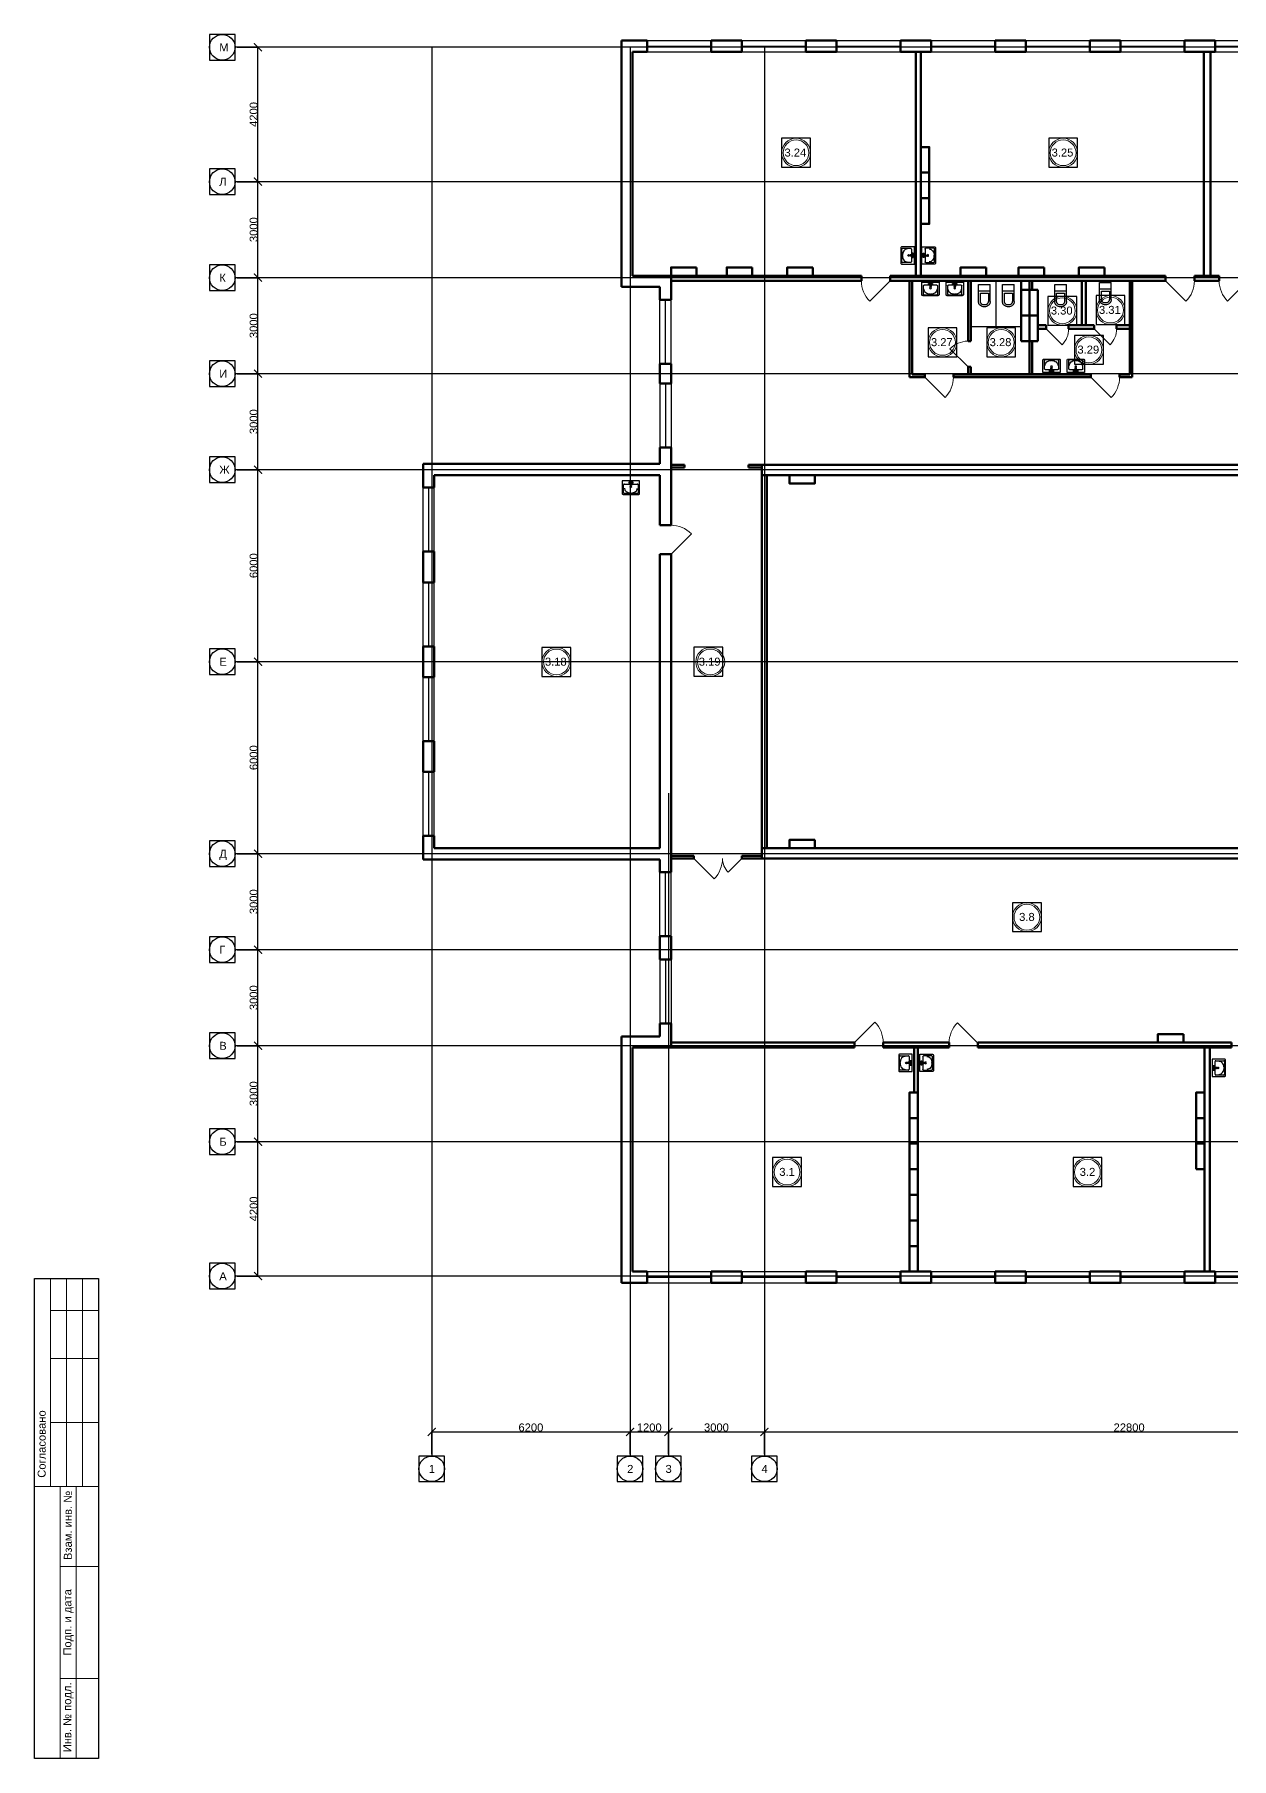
# Model space of a CAD drawing. Header units: metres. Extents: x 0 to 126, y 0 to 57.
# Drawn here: x 0 to 37.4, y 0.5 to 54.4 of the extents above; entities that cross this region are included whole.
import ezdxf
from ezdxf.enums import TextEntityAlignment as Align

# ---------------------------------------------------------------- set-up
doc = ezdxf.new("R2010")
doc.units = ezdxf.units.M
doc.linetypes.add('ACAD_ISO04W100', pattern=[30, 24, -3, 0, -3])
for name, color, linetype, lineweight in [('Level 63', 7, 'Continuous', 0), ('Двери', 250, 'Continuous', 5), ('Стены', 7, 'Continuous', 50)]:
    doc.layers.add(name, color=color, linetype=linetype, lineweight=lineweight)
for name, color, linetype in [('SANTEH', 7, 'Continuous'), ('YOLO_STAMP', 1, 'Continuous'), ('YOLO_TABLE', 1, 'Continuous'), ('Окна', 127, 'Continuous'), ('Оси', 30, 'Continuous'), ('Осн надпись', 7, 'Continuous'), ('размеры оси', 163, 'Continuous'), ('Сантехника', 7, 'Continuous')]:
    doc.layers.add(name, color=color, linetype=linetype)
doc.styles.get("Standard").update_dxf_attribs({"font": 'arial.ttf'})
doc.styles.add('Style-Arial', font='arial.ttf')
doc.dimstyles.new('100', dxfattribs={"dimtxt": 0.25, "dimasz": 0.25, "dimexe": 0.0125, "dimexo": 0.0625, "dimgap": 0.0065, "dimtad": 1, "dimlfac": 1000, "dimtxsty": 'Standard', "dimblk": 'ARCHTICK', "dimcen": 0.25, "dimadec": 0, "dimazin": 0, "dimtfac": 1, "dimtmove": 0, "dimatfit": 3, "dimldrblk": 'ARCHTICK', "dimfxl": 1, "dimarcsym": 0})

# ---------------------------------------------------------------- blocks, each defined once
blk = doc.blocks.new('Rac7')
at = {"color": 0}
for p, q in [((-39501, -24232), (-39501, -23830)), ((-38961, -24232), (-39501, -24232)), ((-39474, -23808), (-38988, -23808)), ((-39457, -23859), (-39457, -24115)), ((-39032, -23838), (-39430, -23838)), ((-39430, -24136), (-39253, -24136)), ((-39297, -24164), (-39253, -24164)), ((-39297, -24194), (-39297, -24164)), ((-39165, -24194), (-39297, -24194)), ((-39253, -24186), (-39253, -24094)), ((-39253, -24186), (-39209, -24186)), ((-39221, -23855), (-39241, -23855)), ((-39209, -24186), (-39209, -24094)), ((-39209, -24136), (-39032, -24136)), ((-39209, -24164), (-39165, -24164)), ((-39165, -24164), (-39165, -24194)), ((-39005, -24115), (-39005, -23859)), ((-39005, -23859), (-39005, -23859)), ((-38961, -23830), (-38961, -24232))]:
    blk.add_line(p, q, dxfattribs=at)
at = {"color": 0, "extrusion": (0, 0, -1)}
for centre, major_axis, start_param, end_param in [((-39474, -23830), (-27, 0), 0, 1.570796), ((-39430, -23859), (-27, 0), 0, 1.570796), ((-39430, -24115), (-27, 0), -1.570796, 0), ((-39241, -24007), (-194, 0), 0, 1.570796), ((-39231, -24104), (-25.3, 0), 0.552816, 2.588777), ((-39221, -24007), (-194, 0), 1.570796, 3.141593), ((-39032, -23859), (-27, 0), 1.570796, 3.141593), ((-39032, -24115), (-27, 0), -3.141593, -1.570796), ((-38988, -23830), (-27, 0), 1.570796, 3.141593)]:
    blk.add_ellipse(centre, major_axis=major_axis, ratio=0.785714, start_param=start_param, end_param=end_param, dxfattribs=at)
blk.add_ellipse((-39231, -24048), major_axis=(-27.9, 0), ratio=0.785714, dxfattribs=at)
blk = doc.blocks.new('WC With Cistern_103')
at = {"layer": 'SANTEH', "linetype": 'Continuous'}
for p, q in [((0, 170), (0, 700)), ((370, 700), (0, 700)), ((370, 170), (370, 700)), ((370, 500), (0, 500)), ((60, 425), (60, 170)), ((310, 425), (60, 425)), ((310, 170), (310, 425))]:
    blk.add_line(p, q, dxfattribs=at)
for points in [[(0, 170), (1, 151), (4, 133), (10, 115), (17, 97), (27, 81), (38, 66), (51, 52), (65, 40)], [(60, 170), (61, 158), (63, 146), (66, 135), (71, 124), (77, 114), (84, 104), (92, 96), (101, 88)], [(65, 40), (92, 23), (122, 10), (153, 3), (185, 0), (217, 3), (248, 10), (278, 23), (305, 40)], [(101, 88), (120, 76), (141, 67), (163, 62), (185, 60), (207, 62), (229, 67), (250, 76), (269, 88)], [(269, 88), (278, 96), (286, 104), (293, 114), (299, 124), (304, 135), (307, 146), (309, 158), (310, 170)], [(305, 40), (319, 52), (332, 66), (343, 81), (353, 97), (360, 115), (366, 133), (369, 151), (370, 170)]]:
    blk.add_lwpolyline(points, dxfattribs=at)
blk = doc.blocks.new('_ArchTick')
at = {"color": 0, "linetype": 'ByBlock', "const_width": 0.15}
blk.add_lwpolyline([(-0.5, -0.5), (0.5, 0.5)], dxfattribs=at)
blk = doc.blocks.new('*D66')
at = {"layer": 'Defpoints', "color": 0, "transparency": 16777216}
for p in [(18.618, 10.71), (12.418, 9.953), (18.618, 9.953)]:
    blk.add_point(p, dxfattribs=at)
at = {"layer": 'размеры оси', "color": 0, "lineweight": -2, "transparency": 16777216}
for p, q in [((12.418, 10.016), (12.418, 10.723)), ((12.418, 10.71), (18.618, 10.71)), ((18.618, 10.016), (18.618, 10.723))]:
    blk.add_line(p, q, dxfattribs=at)
at = {"layer": 'размеры оси', "color": 0, "lineweight": -2, "transparency": 16777216, "xscale": 0.25, "yscale": 0.25, "zscale": 0.25, "rotation": 180}
blk.add_blockref('_ArchTick', (12.418, 10.71), dxfattribs=at)
at = {"layer": 'размеры оси', "color": 0, "lineweight": -2, "transparency": 16777216, "xscale": 0.25, "yscale": 0.25, "zscale": 0.25}
blk.add_blockref('_ArchTick', (18.618, 10.71), dxfattribs=at)
at = {"layer": 'размеры оси', "color": 0, "transparency": 16777216, "insert": (15.518, 10.844), "char_height": 0.25, "attachment_point": 5}
blk.add_mtext('6200', dxfattribs=at)
blk = doc.blocks.new('*D67')
at = {"layer": 'Defpoints', "color": 0, "transparency": 16777216}
for p in [(19.818, 10.71), (18.618, 9.953), (19.818, 9.953)]:
    blk.add_point(p, dxfattribs=at)
at = {"layer": 'размеры оси', "color": 0, "lineweight": -2, "transparency": 16777216}
for p, q in [((18.618, 10.016), (18.618, 10.723)), ((18.618, 10.71), (19.818, 10.71)), ((19.818, 10.016), (19.818, 10.723))]:
    blk.add_line(p, q, dxfattribs=at)
at = {"layer": 'размеры оси', "color": 0, "lineweight": -2, "transparency": 16777216, "xscale": 0.25, "yscale": 0.25, "zscale": 0.25, "rotation": 180}
blk.add_blockref('_ArchTick', (18.618, 10.71), dxfattribs=at)
at = {"layer": 'размеры оси', "color": 0, "lineweight": -2, "transparency": 16777216, "xscale": 0.25, "yscale": 0.25, "zscale": 0.25}
blk.add_blockref('_ArchTick', (19.818, 10.71), dxfattribs=at)
at = {"layer": 'размеры оси', "color": 0, "transparency": 16777216, "insert": (19.218, 10.844), "char_height": 0.25, "attachment_point": 5}
blk.add_mtext('1200', dxfattribs=at)
blk = doc.blocks.new('*D68')
at = {"layer": 'Defpoints', "color": 0, "transparency": 16777216}
for p in [(22.818, 10.71), (19.818, 9.953), (22.818, 9.953)]:
    blk.add_point(p, dxfattribs=at)
at = {"layer": 'размеры оси', "color": 0, "lineweight": -2, "transparency": 16777216}
for p, q in [((19.818, 10.016), (19.818, 10.723)), ((19.818, 10.71), (22.818, 10.71)), ((22.818, 10.016), (22.818, 10.723))]:
    blk.add_line(p, q, dxfattribs=at)
at = {"layer": 'размеры оси', "color": 0, "lineweight": -2, "transparency": 16777216, "xscale": 0.25, "yscale": 0.25, "zscale": 0.25, "rotation": 180}
blk.add_blockref('_ArchTick', (19.818, 10.71), dxfattribs=at)
at = {"layer": 'размеры оси', "color": 0, "lineweight": -2, "transparency": 16777216, "xscale": 0.25, "yscale": 0.25, "zscale": 0.25}
blk.add_blockref('_ArchTick', (22.818, 10.71), dxfattribs=at)
at = {"layer": 'размеры оси', "color": 0, "transparency": 16777216, "insert": (21.318, 10.845), "char_height": 0.25, "attachment_point": 5}
blk.add_mtext('3000', dxfattribs=at)
blk = doc.blocks.new('*D69')
at = {"layer": 'Defpoints', "color": 0, "transparency": 16777216}
for p in [(45.618, 10.71), (22.818, 9.953), (45.618, 9.953)]:
    blk.add_point(p, dxfattribs=at)
at = {"layer": 'размеры оси', "color": 0, "lineweight": -2, "transparency": 16777216}
for p, q in [((22.818, 10.016), (22.818, 10.723)), ((22.818, 10.71), (45.618, 10.71)), ((45.618, 10.016), (45.618, 10.723))]:
    blk.add_line(p, q, dxfattribs=at)
at = {"layer": 'размеры оси', "color": 0, "lineweight": -2, "transparency": 16777216, "xscale": 0.25, "yscale": 0.25, "zscale": 0.25, "rotation": 180}
blk.add_blockref('_ArchTick', (22.818, 10.71), dxfattribs=at)
at = {"layer": 'размеры оси', "color": 0, "lineweight": -2, "transparency": 16777216, "xscale": 0.25, "yscale": 0.25, "zscale": 0.25}
blk.add_blockref('_ArchTick', (45.618, 10.71), dxfattribs=at)
at = {"layer": 'размеры оси', "color": 0, "transparency": 16777216, "insert": (34.218, 10.844), "char_height": 0.25, "attachment_point": 5}
blk.add_mtext('22800', dxfattribs=at)
blk = doc.blocks.new('*D56')
at = {"layer": 'Defpoints', "color": 0, "transparency": 16777216}
for p in [(6.269, 19.775), (6.987, 19.775), (6.269, 15.575)]:
    blk.add_point(p, dxfattribs=at)
at = {"layer": 'размеры оси', "color": 0, "lineweight": -2, "transparency": 16777216}
for p, q in [((6.331, 19.775), (6.999, 19.775)), ((6.987, 15.575), (6.987, 19.775)), ((6.331, 15.575), (6.999, 15.575))]:
    blk.add_line(p, q, dxfattribs=at)
at = {"layer": 'размеры оси', "color": 0, "lineweight": -2, "transparency": 16777216, "xscale": 0.25, "yscale": 0.25, "zscale": 0.25}
for p, rotation in [((6.987, 19.775), 90), ((6.987, 15.575), 270)]:
    blk.add_blockref('_ArchTick', p, dxfattribs=dict(at, rotation=rotation))
at = {"layer": 'размеры оси', "color": 0, "transparency": 16777216, "insert": (6.853, 17.675), "char_height": 0.25, "attachment_point": 5, "rotation": 90}
blk.add_mtext('4200', dxfattribs=at)
blk = doc.blocks.new('*D57')
at = {"layer": 'Defpoints', "color": 0, "transparency": 16777216}
for p in [(6.269, 22.775), (6.987, 22.775), (6.269, 19.775)]:
    blk.add_point(p, dxfattribs=at)
at = {"layer": 'размеры оси', "color": 0, "lineweight": -2, "transparency": 16777216}
for p, q in [((6.331, 22.775), (6.999, 22.775)), ((6.987, 19.775), (6.987, 22.775)), ((6.331, 19.775), (6.999, 19.775))]:
    blk.add_line(p, q, dxfattribs=at)
at = {"layer": 'размеры оси', "color": 0, "lineweight": -2, "transparency": 16777216, "xscale": 0.25, "yscale": 0.25, "zscale": 0.25}
for p, rotation in [((6.987, 22.775), 90), ((6.987, 19.775), 270)]:
    blk.add_blockref('_ArchTick', p, dxfattribs=dict(at, rotation=rotation))
at = {"layer": 'размеры оси', "color": 0, "transparency": 16777216, "insert": (6.853, 21.275), "char_height": 0.25, "attachment_point": 5, "rotation": 90}
blk.add_mtext('3000', dxfattribs=at)
blk = doc.blocks.new('*D58')
at = {"layer": 'Defpoints', "color": 0, "transparency": 16777216}
for p in [(6.269, 25.775), (6.987, 25.775), (6.269, 22.775)]:
    blk.add_point(p, dxfattribs=at)
at = {"layer": 'размеры оси', "color": 0, "lineweight": -2, "transparency": 16777216}
for p, q in [((6.331, 25.775), (6.999, 25.775)), ((6.987, 22.775), (6.987, 25.775)), ((6.331, 22.775), (6.999, 22.775))]:
    blk.add_line(p, q, dxfattribs=at)
at = {"layer": 'размеры оси', "color": 0, "lineweight": -2, "transparency": 16777216, "xscale": 0.25, "yscale": 0.25, "zscale": 0.25}
for p, rotation in [((6.987, 25.775), 90), ((6.987, 22.775), 270)]:
    blk.add_blockref('_ArchTick', p, dxfattribs=dict(at, rotation=rotation))
at = {"layer": 'размеры оси', "color": 0, "transparency": 16777216, "insert": (6.853, 24.275), "char_height": 0.25, "attachment_point": 5, "rotation": 90}
blk.add_mtext('3000', dxfattribs=at)
blk = doc.blocks.new('*D59')
at = {"layer": 'Defpoints', "color": 0, "transparency": 16777216}
for p in [(6.269, 28.775), (6.987, 28.775), (6.269, 25.775)]:
    blk.add_point(p, dxfattribs=at)
at = {"layer": 'размеры оси', "color": 0, "lineweight": -2, "transparency": 16777216}
for p, q in [((6.331, 28.775), (6.999, 28.775)), ((6.987, 25.775), (6.987, 28.775)), ((6.331, 25.775), (6.999, 25.775))]:
    blk.add_line(p, q, dxfattribs=at)
at = {"layer": 'размеры оси', "color": 0, "lineweight": -2, "transparency": 16777216, "xscale": 0.25, "yscale": 0.25, "zscale": 0.25}
for p, rotation in [((6.987, 28.775), 90), ((6.987, 25.775), 270)]:
    blk.add_blockref('_ArchTick', p, dxfattribs=dict(at, rotation=rotation))
at = {"layer": 'размеры оси', "color": 0, "transparency": 16777216, "insert": (6.853, 27.275), "char_height": 0.25, "attachment_point": 5, "rotation": 90}
blk.add_mtext('3000', dxfattribs=at)
blk = doc.blocks.new('*D60')
at = {"layer": 'Defpoints', "color": 0, "transparency": 16777216}
for p in [(6.269, 34.775), (6.987, 34.775), (6.269, 28.775)]:
    blk.add_point(p, dxfattribs=at)
at = {"layer": 'размеры оси', "color": 0, "lineweight": -2, "transparency": 16777216}
for p, q in [((6.331, 34.775), (6.999, 34.775)), ((6.987, 28.775), (6.987, 34.775)), ((6.331, 28.775), (6.999, 28.775))]:
    blk.add_line(p, q, dxfattribs=at)
at = {"layer": 'размеры оси', "color": 0, "lineweight": -2, "transparency": 16777216, "xscale": 0.25, "yscale": 0.25, "zscale": 0.25}
for p, rotation in [((6.987, 34.775), 90), ((6.987, 28.775), 270)]:
    blk.add_blockref('_ArchTick', p, dxfattribs=dict(at, rotation=rotation))
at = {"layer": 'размеры оси', "color": 0, "transparency": 16777216, "insert": (6.853, 31.775), "char_height": 0.25, "attachment_point": 5, "rotation": 90}
blk.add_mtext('6000', dxfattribs=at)
blk = doc.blocks.new('*D61')
at = {"layer": 'Defpoints', "color": 0, "transparency": 16777216}
for p in [(6.269, 40.775), (6.987, 40.775), (6.269, 34.775)]:
    blk.add_point(p, dxfattribs=at)
at = {"layer": 'размеры оси', "color": 0, "lineweight": -2, "transparency": 16777216}
for p, q in [((6.331, 40.775), (6.999, 40.775)), ((6.987, 34.775), (6.987, 40.775)), ((6.331, 34.775), (6.999, 34.775))]:
    blk.add_line(p, q, dxfattribs=at)
at = {"layer": 'размеры оси', "color": 0, "lineweight": -2, "transparency": 16777216, "xscale": 0.25, "yscale": 0.25, "zscale": 0.25}
for p, rotation in [((6.987, 40.775), 90), ((6.987, 34.775), 270)]:
    blk.add_blockref('_ArchTick', p, dxfattribs=dict(at, rotation=rotation))
at = {"layer": 'размеры оси', "color": 0, "transparency": 16777216, "insert": (6.853, 37.775), "char_height": 0.25, "attachment_point": 5, "rotation": 90}
blk.add_mtext('6000', dxfattribs=at)
blk = doc.blocks.new('*D62')
at = {"layer": 'Defpoints', "color": 0, "transparency": 16777216}
for p in [(6.269, 43.775), (6.987, 43.775), (6.269, 40.775)]:
    blk.add_point(p, dxfattribs=at)
at = {"layer": 'размеры оси', "color": 0, "lineweight": -2, "transparency": 16777216}
for p, q in [((6.331, 43.775), (6.999, 43.775)), ((6.987, 40.775), (6.987, 43.775)), ((6.331, 40.775), (6.999, 40.775))]:
    blk.add_line(p, q, dxfattribs=at)
at = {"layer": 'размеры оси', "color": 0, "lineweight": -2, "transparency": 16777216, "xscale": 0.25, "yscale": 0.25, "zscale": 0.25}
for p, rotation in [((6.987, 43.775), 90), ((6.987, 40.775), 270)]:
    blk.add_blockref('_ArchTick', p, dxfattribs=dict(at, rotation=rotation))
at = {"layer": 'размеры оси', "color": 0, "transparency": 16777216, "insert": (6.853, 42.275), "char_height": 0.25, "attachment_point": 5, "rotation": 90}
blk.add_mtext('3000', dxfattribs=at)
blk = doc.blocks.new('*D63')
at = {"layer": 'Defpoints', "color": 0, "transparency": 16777216}
for p in [(6.269, 46.775), (6.987, 46.775), (6.269, 43.775)]:
    blk.add_point(p, dxfattribs=at)
at = {"layer": 'размеры оси', "color": 0, "lineweight": -2, "transparency": 16777216}
for p, q in [((6.331, 46.775), (6.999, 46.775)), ((6.987, 43.775), (6.987, 46.775)), ((6.331, 43.775), (6.999, 43.775))]:
    blk.add_line(p, q, dxfattribs=at)
at = {"layer": 'размеры оси', "color": 0, "lineweight": -2, "transparency": 16777216, "xscale": 0.25, "yscale": 0.25, "zscale": 0.25}
for p, rotation in [((6.987, 46.775), 90), ((6.987, 43.775), 270)]:
    blk.add_blockref('_ArchTick', p, dxfattribs=dict(at, rotation=rotation))
at = {"layer": 'размеры оси', "color": 0, "transparency": 16777216, "insert": (6.853, 45.275), "char_height": 0.25, "attachment_point": 5, "rotation": 90}
blk.add_mtext('3000', dxfattribs=at)
blk = doc.blocks.new('*D64')
at = {"layer": 'Defpoints', "color": 0, "transparency": 16777216}
for p in [(6.269, 49.775), (6.987, 49.775), (6.269, 46.775)]:
    blk.add_point(p, dxfattribs=at)
at = {"layer": 'размеры оси', "color": 0, "lineweight": -2, "transparency": 16777216}
for p, q in [((6.331, 49.775), (6.999, 49.775)), ((6.987, 46.775), (6.987, 49.775)), ((6.331, 46.775), (6.999, 46.775))]:
    blk.add_line(p, q, dxfattribs=at)
at = {"layer": 'размеры оси', "color": 0, "lineweight": -2, "transparency": 16777216, "xscale": 0.25, "yscale": 0.25, "zscale": 0.25}
for p, rotation in [((6.987, 49.775), 90), ((6.987, 46.775), 270)]:
    blk.add_blockref('_ArchTick', p, dxfattribs=dict(at, rotation=rotation))
at = {"layer": 'размеры оси', "color": 0, "transparency": 16777216, "insert": (6.853, 48.275), "char_height": 0.25, "attachment_point": 5, "rotation": 90}
blk.add_mtext('3000', dxfattribs=at)
blk = doc.blocks.new('*D65')
at = {"layer": 'Defpoints', "color": 0, "transparency": 16777216}
for p in [(6.269, 53.975), (6.987, 53.975), (6.269, 49.775)]:
    blk.add_point(p, dxfattribs=at)
at = {"layer": 'размеры оси', "color": 0, "lineweight": -2, "transparency": 16777216}
for p, q in [((6.331, 53.975), (6.999, 53.975)), ((6.987, 49.775), (6.987, 53.975)), ((6.331, 49.775), (6.999, 49.775))]:
    blk.add_line(p, q, dxfattribs=at)
at = {"layer": 'размеры оси', "color": 0, "lineweight": -2, "transparency": 16777216, "xscale": 0.25, "yscale": 0.25, "zscale": 0.25}
for p, rotation in [((6.987, 53.975), 90), ((6.987, 49.775), 270)]:
    blk.add_blockref('_ArchTick', p, dxfattribs=dict(at, rotation=rotation))
at = {"layer": 'размеры оси', "color": 0, "transparency": 16777216, "insert": (6.853, 51.875), "char_height": 0.25, "attachment_point": 5, "rotation": 90}
blk.add_mtext('4200', dxfattribs=at)

msp = doc.modelspace()

# ---------------------------------------------------------------- linework, layer by layer
msp.add_line((1.999771, 15.500471), (1.999771, 0.500471))
at = {"color": 7, "linetype": 'Continuous', "lineweight": 13}
for centre, radius in [((23.805708, 50.677451), 0.452013), ((23.805708, 50.677451), 0.402013), ((32.15605, 50.677451), 0.452013), ((32.15605, 50.677451), 0.402013), ((32.132076, 45.739598), 0.452013), ((32.132076, 45.739598), 0.402013), ((33.636619, 45.760826), 0.452013), ((33.636619, 45.760826), 0.402013), ((28.384205, 44.752281), 0.452013), ((28.384205, 44.752281), 0.402013), ((30.219063, 44.752281), 0.452013), ((30.219063, 44.752281), 0.402013), ((32.961998, 44.519368), 0.452013), ((32.961998, 44.519368), 0.402013), ((16.316545, 34.767904), 0.452013), ((16.316545, 34.767904), 0.402013), ((21.125309, 34.767904), 0.452013), ((21.125309, 34.767904), 0.402013), ((31.022897, 26.792013), 0.452013), ((31.022897, 26.792013), 0.402013), ((23.524759, 18.824381), 0.452013), ((23.524759, 18.824381), 0.402013), ((32.916491, 18.824381), 0.452013), ((32.916491, 18.824381), 0.402013)]:
    msp.add_circle(centre, radius, dxfattribs=at)
at = {"layer": 'Level 63', "color": 7, "linetype": 'Continuous', "lineweight": 13}
for p, q in [((-0.000229, 15.500471), (1.999771, 15.500471)), ((-0.000229, 15.500471), (-0.000229, 9.000471)), ((0.499771, 15.500471), (0.499771, 9.000471)), ((0.999771, 15.500471), (0.999771, 9.000471)), ((1.499771, 15.500471), (1.499771, 9.000471)), ((0.499771, 14.500471), (1.999771, 14.500471)), ((0.499771, 13.000471), (1.999771, 13.000471)), ((0.499771, 11.000471), (1.999771, 11.000471)), ((-0.000229, 9.000471), (1.999771, 9.000471)), ((0.799771, 9.000471), (1.999771, 9.000471)), ((1.299771, 0.500471), (1.299771, 9.000471)), ((0.799771, 6.500471), (1.999771, 6.500471)), ((0.799771, 3.000471), (1.999771, 3.000471))]:
    msp.add_line(p, q, dxfattribs=at)
at = {"layer": 'Level 63', "color": 7, "linetype": 'Continuous', "lineweight": 13, "flags": 128}
msp.add_lwpolyline([(0.799771, 0.500471), (0.799771, 9.000471)], dxfattribs=at)
at = {"layer": 'SANTEH'}
for p, q in [((30.058344, 45.23897), (30.058344, 46.674514)), ((30.848344, 45.23897), (29.268344, 45.23897))]:
    msp.add_line(p, q, dxfattribs=at)
at = {"layer": 'YOLO_STAMP'}
msp.add_lwpolyline([(-0.000229, 15.500471), (1.999771, 15.500471), (1.999771, 0.500471), (-0.000229, 0.500471)], close=True, dxfattribs=at)
at = {"layer": 'YOLO_TABLE'}
for points in [[(5.468647, 53.574514), (6.268647, 53.574514), (6.268647, 54.374514), (5.468647, 54.374514)], [(23.353694, 50.225438), (24.257721, 50.225438), (24.257721, 51.129465), (23.353694, 51.129465)], [(31.704037, 50.225438), (32.608063, 50.225438), (32.608063, 51.129465), (31.704037, 51.129465)], [(5.468647, 49.374514), (6.268647, 49.374514), (6.268647, 50.174514), (5.468647, 50.174514)], [(5.468647, 46.374514), (6.268647, 46.374514), (6.268647, 47.174514), (5.468647, 47.174514)], [(31.680063, 45.287584), (32.584089, 45.287584), (32.584089, 46.191611), (31.680063, 46.191611)], [(33.184606, 45.308813), (34.088633, 45.308813), (34.088633, 46.21284), (33.184606, 46.21284)], [(27.932191, 44.300267), (28.836218, 44.300267), (28.836218, 45.204294), (27.932191, 45.204294)], [(29.767049, 44.300267), (30.671076, 44.300267), (30.671076, 45.204294), (29.767049, 45.204294)], [(32.509985, 44.067355), (33.414012, 44.067355), (33.414012, 44.971381), (32.509985, 44.971381)], [(5.468647, 43.374514), (6.268647, 43.374514), (6.268647, 44.174514), (5.468647, 44.174514)], [(5.468647, 40.374514), (6.268647, 40.374514), (6.268647, 41.174514), (5.468647, 41.174514)], [(5.468647, 34.374514), (6.268647, 34.374514), (6.268647, 35.174514), (5.468647, 35.174514)], [(15.864532, 34.315891), (16.768559, 34.315891), (16.768559, 35.219917), (15.864532, 35.219917)], [(20.613175, 34.322501), (21.517202, 34.322501), (21.517202, 35.226528), (20.613175, 35.226528)], [(5.468647, 28.374514), (6.268647, 28.374514), (6.268647, 29.174514), (5.468647, 29.174514)], [(30.570883, 26.34), (31.47491, 26.34), (31.47491, 27.244027), (30.570883, 27.244027)], [(5.468647, 25.374514), (6.268647, 25.374514), (6.268647, 26.174514), (5.468647, 26.174514)], [(5.468647, 22.374514), (6.268647, 22.374514), (6.268647, 23.174514), (5.468647, 23.174514)], [(5.468647, 19.374514), (6.268647, 19.374514), (6.268647, 20.174514), (5.468647, 20.174514)], [(23.072746, 18.372368), (23.976773, 18.372368), (23.976773, 19.276394), (23.072746, 19.276394)], [(32.464478, 18.372368), (33.368505, 18.372368), (33.368505, 19.276394), (32.464478, 19.276394)], [(5.468647, 15.174514), (6.268647, 15.174514), (6.268647, 15.974514), (5.468647, 15.974514)], [(12.018344, 9.153137), (12.818344, 9.153137), (12.818344, 9.953137), (12.018344, 9.953137)], [(18.218344, 9.153137), (19.018344, 9.153137), (19.018344, 9.953137), (18.218344, 9.953137)], [(19.418344, 9.153137), (20.218344, 9.153137), (20.218344, 9.953137), (19.418344, 9.953137)], [(22.418344, 9.153137), (23.218344, 9.153137), (23.218344, 9.953137), (22.418344, 9.953137)]]:
    msp.add_lwpolyline(points, close=True, dxfattribs=at)
at = {"layer": 'Двери'}
for p, q in [((26.748344, 46.674514), (26.111948, 46.038118)), ((35.35985, 46.674514), (35.996246, 46.038118)), ((37.933894, 46.674514), (37.297498, 46.038118)), ((31.628344, 45.174514), (32.123319, 44.67954)), ((33.128344, 45.174514), (33.623319, 44.67954)), ((29.188344, 43.992489), (28.613967, 44.549347)), ((27.827772, 43.664514), (28.464168, 43.028118)), ((33.019997, 43.664514), (33.656393, 43.028118)), ((19.898344, 38.138888), (20.53474, 38.775284)), ((20.608344, 28.624514), (21.24474, 27.988118)), ((22.108344, 28.624514), (21.68408, 28.20025)), ((25.631528, 22.874514), (26.267924, 23.510911)), ((29.491284, 22.856985), (28.854888, 23.493381))]:
    msp.add_line(p, q, dxfattribs=at)
for centre, radius, start, end in [((26.748344, 46.674514), 0.9, 180, 225), ((35.35985, 46.674514), 0.9, 315, 0), ((37.933894, 46.674514), 0.9, 180, 225), ((29.188344, 43.992489), 0.8, 90.8872213, 135.8872215), ((31.628344, 45.174514), 0.7, 315, 0), ((33.128344, 45.174514), 0.7, 315, 0), ((27.827772, 43.664514), 0.9, 315, 0), ((33.019997, 43.664514), 0.9, 315, 0), ((19.898344, 38.138888), 0.9, 45, 90), ((20.608344, 28.624514), 0.9, 315, 0), ((22.108344, 28.624514), 0.6, 180, 225), ((25.631528, 22.874514), 0.9, 0, 45), ((29.491284, 22.856985), 0.9, 135, 180)]:
    msp.add_arc(centre, radius, start, end, dxfattribs=at)
at = {"layer": 'Окна'}
for p, q in [((19.148344, 54.184514), (21.148344, 54.184514)), ((19.148344, 54.009514), (21.148344, 54.009514)), ((22.108344, 54.184514), (24.108344, 54.184514)), ((22.108344, 54.009514), (24.108344, 54.009514)), ((25.068344, 54.184514), (27.068344, 54.184514)), ((25.068344, 54.009514), (27.068344, 54.009514)), ((28.028344, 54.184514), (30.028344, 54.184514)), ((28.028344, 54.009514), (30.028344, 54.009514)), ((30.988344, 54.184514), (32.988344, 54.184514)), ((30.988344, 54.009514), (32.988344, 54.009514)), ((33.948344, 54.184514), (35.948344, 54.184514)), ((33.948344, 54.009514), (35.948344, 54.009514)), ((36.908344, 54.184514), (38.908344, 54.184514)), ((36.908344, 54.009514), (38.908344, 54.009514)), ((19.148344, 53.834514), (21.148344, 53.834514)), ((22.108344, 53.834514), (24.108344, 53.834514)), ((25.068344, 53.834514), (27.068344, 53.834514)), ((28.028344, 53.834514), (30.028344, 53.834514)), ((30.988344, 53.834514), (32.988344, 53.834514)), ((33.948344, 53.834514), (35.948344, 53.834514)), ((36.908344, 53.834514), (38.908344, 53.834514)), ((19.548344, 44.084514), (19.548344, 46.084514)), ((19.723344, 44.084514), (19.723344, 46.084514)), ((19.898344, 44.084514), (19.898344, 46.084514)), ((19.548344, 43.464514), (19.548344, 41.464514)), ((19.548344, 43.354514), (19.548344, 43.104514)), ((19.723344, 43.464514), (19.723344, 41.464514)), ((19.898344, 43.464514), (19.898344, 41.464514)), ((19.898344, 43.354514), (19.898344, 43.104514)), ((19.548344, 41.464514), (19.548344, 41.354514)), ((19.898344, 41.464514), (19.898344, 41.354514)), ((12.148344, 38.214514), (12.148344, 40.214514)), ((12.323344, 38.214514), (12.323344, 40.214514)), ((12.498344, 38.214514), (12.498344, 40.214514)), ((12.148344, 35.254514), (12.148344, 37.254514)), ((12.323344, 35.254514), (12.323344, 37.254514)), ((12.498344, 35.254514), (12.498344, 37.254514)), ((12.148344, 32.294514), (12.148344, 34.294514)), ((12.323344, 32.294514), (12.323344, 34.294514)), ((12.498344, 32.294514), (12.498344, 34.294514)), ((12.148344, 29.334514), (12.148344, 31.334514)), ((12.323344, 29.334514), (12.323344, 31.334514)), ((12.498344, 29.334514), (12.498344, 31.334514)), ((19.548344, 26.194514), (19.548344, 28.194514)), ((19.723344, 26.194514), (19.723344, 28.194514)), ((19.898344, 26.194514), (19.898344, 28.194514)), ((19.548344, 25.464514), (19.548344, 23.464514)), ((19.723344, 25.464514), (19.723344, 23.464514)), ((19.898344, 25.464514), (19.898344, 23.464514)), ((19.148344, 15.714514), (21.148344, 15.714514)), ((22.108344, 15.714514), (24.108344, 15.714514)), ((25.068344, 15.714514), (27.068344, 15.714514)), ((28.028344, 15.714514), (30.028344, 15.714514)), ((30.988344, 15.714514), (32.988344, 15.714514)), ((33.948344, 15.714514), (35.948344, 15.714514)), ((36.908344, 15.714514), (38.908344, 15.714514)), ((19.148344, 15.539514), (21.148344, 15.539514)), ((19.148344, 15.364514), (21.148344, 15.364514)), ((22.108344, 15.539514), (24.108344, 15.539514)), ((22.108344, 15.364514), (24.108344, 15.364514)), ((25.068344, 15.539514), (27.068344, 15.539514)), ((25.068344, 15.364514), (27.068344, 15.364514)), ((28.028344, 15.539514), (30.028344, 15.539514)), ((28.028344, 15.364514), (30.028344, 15.364514)), ((30.988344, 15.539514), (32.988344, 15.539514)), ((30.988344, 15.364514), (32.988344, 15.364514)), ((33.948344, 15.539514), (35.948344, 15.539514)), ((33.948344, 15.364514), (35.948344, 15.364514)), ((36.908344, 15.539514), (38.908344, 15.539514)), ((36.908344, 15.364514), (38.908344, 15.364514))]:
    msp.add_line(p, q, dxfattribs=at)
at = {"layer": 'Оси', "linetype": 'ACAD_ISO04W100', "ltscale": 40}
for p, q in [((91.249045, 53.974514), (6.268647, 53.974514)), ((12.418344, 53.974514), (12.418344, 9.953137)), ((18.618344, 53.974514), (18.618344, 9.953137)), ((22.818344, 53.974514), (22.818344, 9.953137)), ((91.004243, 49.774514), (6.268647, 49.774514)), ((91.004243, 46.774514), (6.268647, 46.774514)), ((91.004243, 43.774514), (6.268647, 43.774514)), ((96.818344, 40.774514), (6.268647, 40.774514)), ((96.818344, 34.774514), (6.268647, 34.774514)), ((19.818344, 30.664779), (19.818344, 9.953137)), ((96.818344, 28.774514), (6.268647, 28.774514)), ((91.004243, 25.774514), (6.268647, 25.774514)), ((91.004243, 22.774514), (6.268647, 22.774514)), ((91.004243, 19.774514), (6.268647, 19.774514)), ((91.004243, 15.574514), (6.268647, 15.574514))]:
    msp.add_line(p, q, dxfattribs=at)
at = {"layer": 'Осн надпись', "ltscale": 40}
for centre in [(5.868647, 53.974514), (5.868647, 49.774514), (5.868647, 46.774514), (5.868647, 43.774514), (5.868647, 40.774514), (5.868647, 34.774514), (5.868647, 28.774514), (5.868647, 25.774514), (5.868647, 22.774514), (5.868647, 19.774514), (5.868647, 15.574514), (12.418344, 9.553137), (18.618344, 9.553137), (19.818344, 9.553137), (22.818344, 9.553137)]:
    msp.add_circle(centre, 0.4, dxfattribs=at)
at = {"layer": 'размеры оси'}
msp.add_lwpolyline([(32.328344, 45.174514), (33.128344, 45.174514)], dxfattribs=at)
at = {"layer": 'Стены'}
for p, q in [((18.348344, 54.184514), (18.348344, 46.484514)), ((18.348344, 54.184514), (19.148344, 54.184514)), ((19.148344, 53.834514), (19.148344, 54.184514)), ((21.148344, 54.184514), (22.108344, 54.184514)), ((21.148344, 53.834514), (21.148344, 54.184514)), ((22.108344, 53.834514), (22.108344, 54.184514)), ((24.108344, 54.184514), (25.068344, 54.184514)), ((24.108344, 53.834514), (24.108344, 54.184514)), ((25.068344, 53.834514), (25.068344, 54.184514)), ((27.068344, 54.184514), (28.028344, 54.184514)), ((27.068344, 53.834514), (27.068344, 54.184514)), ((28.028344, 53.834514), (28.028344, 54.184514)), ((30.028344, 54.184514), (30.988344, 54.184514)), ((30.028344, 53.834514), (30.028344, 54.184514)), ((30.988344, 53.834514), (30.988344, 54.184514)), ((32.988344, 54.184514), (33.948344, 54.184514)), ((32.988344, 53.834514), (32.988344, 54.184514)), ((33.948344, 53.834514), (33.948344, 54.184514)), ((35.948344, 54.184514), (36.908344, 54.184514)), ((35.948344, 53.834514), (35.948344, 54.184514)), ((36.908344, 53.834514), (36.908344, 54.184514)), ((18.698344, 53.834514), (18.698344, 46.834514)), ((18.698344, 53.834514), (19.148344, 53.834514)), ((21.148344, 53.834514), (22.108344, 53.834514)), ((24.108344, 53.834514), (25.068344, 53.834514)), ((27.068344, 53.834514), (28.028344, 53.834514)), ((27.548344, 46.834514), (27.548344, 53.834514)), ((27.708344, 46.834514), (27.708344, 53.834514)), ((30.028344, 53.834514), (30.988344, 53.834514)), ((32.988344, 53.834514), (33.948344, 53.834514)), ((35.948344, 53.834514), (36.908344, 53.834514)), ((36.558344, 46.834514), (36.558344, 53.834514)), ((36.758344, 46.834514), (36.758344, 53.834514)), ((18.348344, 46.484514), (19.548344, 46.484514)), ((18.698344, 46.834514), (25.848344, 46.834514)), ((19.548344, 46.084514), (19.548344, 46.484514)), ((19.898344, 46.084514), (19.898344, 46.834514)), ((19.898344, 46.674514), (25.848344, 46.674514)), ((25.848344, 46.834514), (25.848344, 46.674514)), ((26.748344, 46.834514), (26.748344, 46.674514)), ((26.748344, 46.834514), (35.35985, 46.834514)), ((26.748344, 46.674514), (35.35985, 46.674514)), ((27.358344, 43.664514), (27.358344, 46.674514)), ((27.438344, 43.744514), (27.438344, 46.674514)), ((29.188344, 46.674514), (29.188344, 44.792489)), ((29.268344, 46.674514), (29.268344, 44.792489)), ((30.848344, 46.674514), (31.368344, 46.674514)), ((30.848344, 45.174514), (30.848344, 46.674514)), ((31.368344, 46.392489), (30.848344, 46.392489)), ((30.848344, 46.392489), (30.848344, 44.792489)), ((31.108344, 43.744514), (31.108344, 46.674514)), ((31.108344, 44.792489), (31.108344, 46.392489)), ((31.188344, 46.392489), (31.188344, 46.674514)), ((31.368344, 46.392489), (31.368344, 44.792489)), ((32.743344, 45.294514), (32.743344, 46.674514)), ((32.863344, 45.294514), (32.863344, 46.674514)), ((34.238344, 43.744514), (34.238344, 46.674514)), ((34.318344, 43.664514), (34.318344, 46.674514)), ((35.35985, 46.834514), (35.35985, 46.674514)), ((36.25985, 46.834514), (37.033894, 46.834514)), ((36.25985, 46.834514), (36.25985, 46.674514)), ((36.25985, 46.674514), (37.033894, 46.674514)), ((37.033894, 46.834514), (37.033894, 46.674514)), ((19.548344, 46.084514), (19.898344, 46.084514)), ((30.848344, 45.592489), (31.368344, 45.592489)), ((31.368344, 45.294514), (31.628344, 45.294514)), ((31.628344, 45.294514), (31.628344, 45.174514)), ((32.328344, 45.294514), (33.128344, 45.294514)), ((32.328344, 45.294514), (32.328344, 45.174514)), ((33.128344, 45.294514), (33.128344, 45.174514)), ((33.828344, 45.294514), (34.238344, 45.294514)), ((33.828344, 45.294514), (33.828344, 45.174514)), ((29.188344, 44.792489), (29.268344, 44.792489)), ((30.848344, 44.792489), (31.368344, 44.792489)), ((31.188344, 43.744514), (31.188344, 44.792489)), ((31.368344, 45.174514), (31.628344, 45.174514)), ((32.328344, 45.174514), (33.128344, 45.174514)), ((33.828344, 45.174514), (34.238344, 45.174514)), ((19.548344, 43.464514), (19.548344, 44.084514)), ((19.548344, 44.084514), (19.898344, 44.084514)), ((19.898344, 43.744514), (19.898344, 44.084514)), ((19.898344, 43.464514), (19.898344, 43.744514)), ((27.827772, 43.664514), (27.358344, 43.664514)), ((27.827772, 43.744514), (27.438344, 43.744514)), ((27.827772, 43.744514), (27.827772, 43.664514)), ((33.019997, 43.744514), (28.727772, 43.744514)), ((28.727772, 43.744514), (28.727772, 43.664514)), ((33.019997, 43.664514), (28.727772, 43.664514)), ((29.188344, 43.992489), (29.188344, 43.744514)), ((29.188344, 43.992489), (29.268344, 43.992489)), ((29.268344, 43.992489), (29.268344, 43.744514)), ((33.019997, 43.744514), (33.019997, 43.664514)), ((34.238344, 43.744514), (33.919997, 43.744514)), ((33.919997, 43.744514), (33.919997, 43.664514)), ((34.318344, 43.664514), (33.919997, 43.664514)), ((19.548344, 43.464514), (19.898344, 43.464514)), ((12.148344, 40.954514), (19.548344, 40.954514)), ((12.148344, 40.214514), (12.148344, 40.954514)), ((19.548344, 40.954514), (19.548344, 41.464514)), ((19.548344, 41.464514), (19.898344, 41.464514)), ((19.898344, 39.038888), (19.898344, 41.464514)), ((12.498344, 40.604514), (19.548344, 40.604514)), ((12.498344, 40.214514), (12.498344, 40.604514)), ((19.548344, 39.038888), (19.548344, 40.604514)), ((20.318344, 40.924514), (19.898344, 40.924514)), ((20.318344, 40.844514), (19.898344, 40.844514)), ((20.318344, 40.924514), (20.318344, 40.844514)), ((22.738344, 40.924514), (22.318344, 40.924514)), ((22.318344, 40.924514), (22.318344, 40.844514)), ((22.738344, 40.844514), (22.318344, 40.844514)), ((22.738344, 40.924514), (46.898344, 40.924514)), ((22.738344, 28.624514), (22.738344, 40.924514)), ((22.738344, 40.604514), (46.898344, 40.604514)), ((22.898344, 28.944514), (22.898344, 40.604514)), ((12.498344, 40.214514), (12.148344, 40.214514)), ((19.548344, 39.038888), (19.898344, 39.038888)), ((12.148344, 37.254514), (12.148344, 38.214514)), ((12.498344, 38.214514), (12.148344, 38.214514)), ((12.498344, 37.254514), (12.498344, 38.214514)), ((19.548344, 28.944514), (19.548344, 38.138888)), ((19.548344, 38.138888), (19.898344, 38.138888)), ((19.898344, 28.194514), (19.898344, 38.138888)), ((12.498344, 37.254514), (12.148344, 37.254514)), ((12.148344, 34.294514), (12.148344, 35.254514)), ((12.498344, 35.254514), (12.148344, 35.254514)), ((12.498344, 34.294514), (12.498344, 35.254514)), ((12.498344, 34.294514), (12.148344, 34.294514)), ((12.148344, 31.334514), (12.148344, 32.294514)), ((12.498344, 32.294514), (12.148344, 32.294514)), ((12.498344, 31.334514), (12.498344, 32.294514)), ((12.498344, 31.334514), (12.148344, 31.334514)), ((12.148344, 28.594514), (12.148344, 29.334514)), ((12.498344, 29.334514), (12.148344, 29.334514)), ((12.498344, 28.944514), (12.498344, 29.334514)), ((12.148344, 28.594514), (19.548344, 28.594514)), ((12.498344, 28.944514), (19.548344, 28.944514)), ((19.548344, 28.194514), (19.548344, 28.594514)), ((20.608344, 28.704514), (19.898344, 28.704514)), ((20.608344, 28.624514), (19.898344, 28.624514)), ((20.608344, 28.624514), (20.608344, 28.704514)), ((22.738344, 28.704514), (22.108344, 28.704514)), ((22.108344, 28.624514), (22.108344, 28.704514)), ((22.818344, 28.624514), (22.108344, 28.624514)), ((22.738344, 28.944514), (47.002898, 28.944514)), ((22.738344, 28.624514), (47.002898, 28.624514)), ((19.548344, 28.194514), (19.898344, 28.194514)), ((19.548344, 25.464514), (19.548344, 26.194514)), ((19.548344, 26.194514), (19.898344, 26.194514)), ((19.898344, 25.464514), (19.898344, 26.194514)), ((19.548344, 25.464514), (19.898344, 25.464514)), ((19.548344, 23.464514), (19.898344, 23.464514)), ((19.548344, 23.064514), (19.548344, 23.464514)), ((19.898344, 22.714514), (19.898344, 23.464514)), ((18.348344, 15.364514), (18.348344, 23.064514)), ((18.348344, 23.064514), (19.548344, 23.064514)), ((18.698344, 15.714514), (18.698344, 22.714514)), ((18.698344, 22.714514), (25.631528, 22.714514)), ((19.898344, 22.874514), (25.631528, 22.874514)), ((25.631528, 22.714514), (25.631528, 22.874514)), ((26.531528, 22.874514), (28.591284, 22.874514)), ((26.531528, 22.714514), (26.531528, 22.874514)), ((26.531528, 22.714514), (28.591284, 22.714514)), ((27.498344, 21.314514), (27.498344, 22.714514)), ((27.618344, 21.314514), (27.618344, 22.714514)), ((28.591284, 22.714514), (28.591284, 22.874514)), ((29.491284, 22.874514), (37.419922, 22.874514)), ((29.491284, 22.714514), (29.491284, 22.874514)), ((29.491284, 22.714514), (37.419922, 22.714514)), ((36.578344, 22.714514), (36.578344, 15.714514)), ((36.738344, 22.714514), (36.738344, 15.714514)), ((37.419922, 22.714514), (37.419922, 22.874514)), ((18.698344, 15.714514), (19.148344, 15.714514)), ((19.148344, 15.714514), (19.148344, 15.364514)), ((21.148344, 15.714514), (22.108344, 15.714514)), ((21.148344, 15.714514), (21.148344, 15.364514)), ((22.108344, 15.714514), (22.108344, 15.364514)), ((24.108344, 15.714514), (25.068344, 15.714514)), ((24.108344, 15.714514), (24.108344, 15.364514)), ((25.068344, 15.714514), (25.068344, 15.364514)), ((27.068344, 15.714514), (28.028344, 15.714514)), ((27.068344, 15.714514), (27.068344, 15.364514)), ((28.028344, 15.714514), (28.028344, 15.364514)), ((30.028344, 15.714514), (30.988344, 15.714514)), ((30.028344, 15.714514), (30.028344, 15.364514)), ((30.988344, 15.714514), (30.988344, 15.364514)), ((32.988344, 15.714514), (33.948344, 15.714514)), ((32.988344, 15.714514), (32.988344, 15.364514)), ((33.948344, 15.714514), (33.948344, 15.364514)), ((35.948344, 15.714514), (36.908344, 15.714514)), ((35.948344, 15.714514), (35.948344, 15.364514)), ((36.908344, 15.714514), (36.908344, 15.364514)), ((18.348344, 15.364514), (19.148344, 15.364514)), ((21.148344, 15.364514), (22.108344, 15.364514)), ((24.108344, 15.364514), (25.068344, 15.364514)), ((27.068344, 15.364514), (28.028344, 15.364514)), ((30.028344, 15.364514), (30.988344, 15.364514)), ((32.988344, 15.364514), (33.948344, 15.364514)), ((35.948344, 15.364514), (36.908344, 15.364514))]:
    msp.add_line(p, q, dxfattribs=at)
for points in [[(27.708344, 50.057153), (27.968344, 50.057153), (27.968344, 50.857153), (27.708344, 50.857153)], [(27.708344, 49.257153), (27.968344, 49.257153), (27.968344, 50.057153), (27.708344, 50.057153)], [(27.708344, 48.457153), (27.968344, 48.457153), (27.968344, 49.257153), (27.708344, 49.257153)], [(20.699044, 47.094514), (20.699044, 46.834514), (19.899044, 46.834514), (19.899044, 47.094514)], [(22.439044, 47.094514), (22.439044, 46.834514), (21.639044, 46.834514), (21.639044, 47.094514)], [(24.329158, 47.094514), (24.329158, 46.834514), (23.529158, 46.834514), (23.529158, 47.094514)], [(29.750831, 47.094514), (29.750831, 46.834514), (28.950831, 46.834514), (28.950831, 47.094514)], [(31.560831, 47.094514), (31.560831, 46.834514), (30.760831, 46.834514), (30.760831, 47.094514)], [(33.450945, 47.094514), (33.450945, 46.834514), (32.650945, 46.834514), (32.650945, 47.094514)], [(30.848344, 44.792489), (31.108344, 44.792489), (31.108344, 45.592489), (30.848344, 45.592489)], [(24.398344, 40.604514), (24.398344, 40.344514), (23.598344, 40.344514), (23.598344, 40.604514)], [(24.398344, 29.204514), (24.398344, 28.944514), (23.598344, 28.944514), (23.598344, 29.204514)], [(35.91325, 23.134514), (35.91325, 22.874514), (35.11325, 22.874514), (35.11325, 23.134514)], [(27.358344, 20.514514), (27.618344, 20.514514), (27.618344, 21.314514), (27.358344, 21.314514)], [(36.318344, 20.514514), (36.578344, 20.514514), (36.578344, 21.314514), (36.318344, 21.314514)], [(27.358344, 19.714514), (27.618344, 19.714514), (27.618344, 20.514514), (27.358344, 20.514514)], [(36.318344, 19.714514), (36.578344, 19.714514), (36.578344, 20.514514), (36.318344, 20.514514)], [(27.358344, 18.914514), (27.618344, 18.914514), (27.618344, 19.714514), (27.358344, 19.714514)], [(36.318344, 18.914514), (36.578344, 18.914514), (36.578344, 19.714514), (36.318344, 19.714514)], [(27.358344, 18.114514), (27.618344, 18.114514), (27.618344, 18.914514), (27.358344, 18.914514)], [(27.358344, 17.314514), (27.618344, 17.314514), (27.618344, 18.114514), (27.358344, 18.114514)], [(27.358344, 16.514514), (27.618344, 16.514514), (27.618344, 17.314514), (27.358344, 17.314514)], [(27.358344, 15.714514), (27.618344, 15.714514), (27.618344, 16.514514), (27.358344, 16.514514)]]:
    msp.add_lwpolyline(points, close=True, dxfattribs=at)

# ---------------------------------------------------------------- block references
at = {"layer": 'размеры оси', "color": 7, "lineweight": 0, "xscale": 0.001, "zscale": 0.001}
for p, yscale, rotation in [((3.275154, 8.240346), -0.001, 270), ((51.975483, 8.240346), 0.001, 270), ((-11.22138, 22.404177), 0.001, 180), ((-10.464065, 22.404177), 0.001, 180), ((3.206719, -16.993451), -0.001, 270), ((51.907049, -16.993451), 0.001, 270), ((61.041968, 61.31169), -0.001, 89.99999999999999)]:
    msp.add_blockref('Rac7', p, dxfattribs=dict(at, yscale=yscale, rotation=rotation))
for p, yscale in [((71.023277, 68.040848), 0.001), ((71.780592, 68.040848), 0.001), ((57.875058, 16.191155), -0.001)]:
    msp.add_blockref('Rac7', p, dxfattribs=dict(at, yscale=yscale))
at = {"layer": 'Сантехника', "color": 0, "lineweight": -2, "xscale": -0.001, "yscale": 0.001, "zscale": 0.001}
for p in [(29.877637, 45.863062), (30.628639, 45.863062), (32.262459, 45.863062), (33.660939, 45.924777)]:
    msp.add_blockref('WC With Cistern_103', p, dxfattribs=at)

# ---------------------------------------------------------------- texts
at = {"color": 7, "linetype": 'Continuous', "lineweight": 13, "style": 'Style-Arial'}
for s, p in [('3.24', (23.445731, 50.810201)), ('3.25', (31.796073, 50.810201)), ('3.30', (31.772099, 45.872347)), ('3.31', (33.276643, 45.893576)), ('3.27', (28.024228, 44.88503)), ('3.28', (29.859086, 44.88503)), ('3.29', (32.602021, 44.652118)), ('3.18', (15.956569, 34.900654)), ('3.19', (20.765332, 34.900654)), ('3.8', (30.781342, 26.924763)), ('3.1', (23.283204, 18.957131)), ('3.2', (32.674937, 18.957131))]:
    msp.add_text(s, height=0.25, dxfattribs=at).set_placement(p, align=Align.TOP_LEFT)
at = {"layer": 'Level 63', "color": 7, "linetype": 'Continuous', "lineweight": 0, "style": 'Style-Arial'}
for s, p in [('Согласовано', (0.224166, 10.327893)), ('Взам. инв. №', (1.04245, 7.784832)), ('Подп. и дата', (1.029564, 4.755038)), ('Инв. № подл.', (1.025099, 1.78712))]:
    msp.add_text(s, height=0.25002, rotation=90, dxfattribs=at).set_placement(p, align=Align.MIDDLE_CENTER)
at = {"layer": 'Осн надпись', "ltscale": 40, "char_height": 0.25, "attachment_point": 1}
for s, insert in [('М', (5.777214, 54.096396)), ('Л', (5.777214, 49.896396)), ('К', (5.777214, 46.896396)), ('И', (5.777214, 43.896396)), ('Ж', (5.777214, 40.896396)), ('Е', (5.777214, 34.896396)), ('Д', (5.777214, 28.896396)), ('Г', (5.777214, 25.896396)), ('В', (5.777214, 22.896396)), ('Б', (5.777214, 19.896396)), ('А', (5.777214, 15.696396))]:
    msp.add_mtext_dynamic_manual_height_columns(s, width=0.25, gutter_width=0.0125, heights=[0], dxfattribs=dict(at, insert=insert))
at = {"layer": 'Осн надпись', "char_height": 0.25, "attachment_point": 1}
for s, insert in [('1', (12.326911, 9.675019)), ('2', (18.526911, 9.675019)), ('3', (19.726911, 9.675019)), ('4', (22.726911, 9.675019))]:
    msp.add_mtext_dynamic_manual_height_columns(s, width=0.25, gutter_width=0.0125, heights=[0], dxfattribs=dict(at, insert=insert))

# ---------------------------------------------------------------- dimensions: what is measured, and where the dimension line sits
at = {"layer": 'размеры оси'}
for base, p1, p2, override, picture, middle in [((6.986749, 53.974514), (6.268647, 49.774514), (6.268647, 53.974514), {"dimtmove": 1, "dimfxl": 0}, '*D65', (6.852606, 51.874514)), ((6.986749, 49.774514), (6.268647, 46.774514), (6.268647, 49.774514), {"dimtmove": 1, "dimfxl": 0}, '*D64', (6.852521, 48.274514)), ((6.986749, 46.774514), (6.268647, 43.774514), (6.268647, 46.774514), {"dimtmove": 1, "dimfxl": 0}, '*D63', (6.852521, 45.274514)), ((6.986749, 43.774514), (6.268647, 40.774514), (6.268647, 43.774514), {"dimtmove": 1, "dimfxl": 0}, '*D62', (6.852521, 42.274514)), ((6.986749, 40.774514), (6.268647, 34.774514), (6.268647, 40.774514), {"dimtmove": 1, "dimfxl": 0}, '*D61', (6.852606, 37.774514)), ((6.986749, 34.774514), (6.268647, 28.774514), (6.268647, 34.774514), {"dimtmove": 1, "dimfxl": 0}, '*D60', (6.852606, 31.774514)), ((6.986749, 28.774514), (6.268647, 25.774514), (6.268647, 28.774514), {"dimtmove": 1, "dimfxl": 0}, '*D59', (6.852521, 27.274514)), ((6.986749, 25.774514), (6.268647, 22.774514), (6.268647, 25.774514), {"dimtmove": 1, "dimfxl": 0}, '*D58', (6.852521, 24.274514)), ((6.986749, 22.774514), (6.268647, 19.774514), (6.268647, 22.774514), {"dimtmove": 1, "dimfxl": 0}, '*D57', (6.852521, 21.274514)), ((6.986749, 19.774514), (6.268647, 15.574514), (6.268647, 19.774514), {"dimfxl": 0}, '*D56', (6.852606, 17.674514))]:
    dim = msp.add_linear_dim(base=base, p1=p1, p2=p2, angle=90, dimstyle='100', override=override, dxfattribs=at)
    dim.commit()
    dim.dimension.update_dxf_attribs({"geometry": picture, "text_midpoint": middle})
for base, p1, p2, override, picture, middle in [((18.618344, 10.710331), (12.418344, 9.953137), (18.618344, 9.953137), {"dimfxl": 0}, '*D66', (15.518344, 10.844474)), ((19.818344, 10.710331), (18.618344, 9.953137), (19.818344, 9.953137), {"dimtmove": 1, "dimfxl": 0}, '*D67', (19.218344, 10.844474)), ((22.818344, 10.710331), (19.818344, 9.953137), (22.818344, 9.953137), {"dimtmove": 1, "dimfxl": 0}, '*D68', (21.318344, 10.84456)), ((45.618344, 10.710331), (22.818344, 9.953137), (45.618344, 9.953137), {"dimtmove": 1, "dimfxl": 0}, '*D69', (34.218344, 10.844474))]:
    dim = msp.add_linear_dim(base=base, p1=p1, p2=p2, dimstyle='100', override=override, dxfattribs=at)
    dim.commit()
    dim.dimension.update_dxf_attribs({"geometry": picture, "text_midpoint": middle})

doc.saveas('drawing.dxf')
